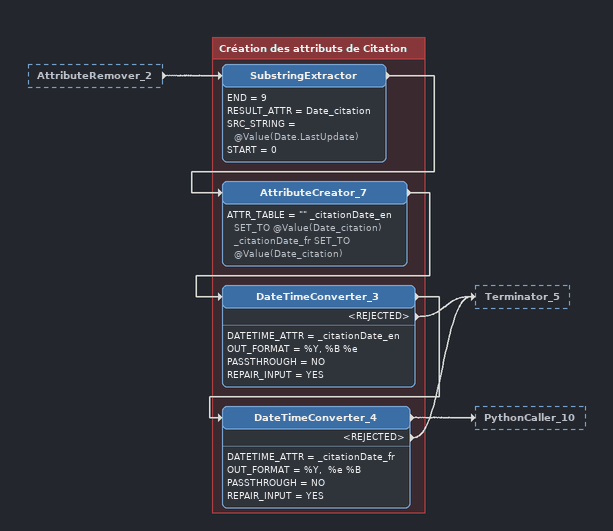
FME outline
AttributeRemover_2 [outside]
    -> SubstringExtractor

Bookmark: Création des attributs de Citation
SubstringExtractor
    END = 9
    RESULT_ATTR = Date_citation
    SRC_STRING = @Value(Date.LastUpdate)
    START = 0
    -> AttributeCreator_7
AttributeCreator_7
    ATTR_TABLE = "" _citationDate_en SET_TO @Value(Date_citation)  _citationDate_fr SET_TO @Value(Date_citation)
    -> DateTimeConverter_3
DateTimeConverter_3
    DATETIME_ATTR = _citationDate_en
    OUT_FORMAT = %Y, %B %e
    PASSTHROUGH = NO
    REPAIR_INPUT = YES
    -> DateTimeConverter_4
    <REJECTED> -> Terminator_5
DateTimeConverter_4
    DATETIME_ATTR = _citationDate_fr
    OUT_FORMAT = %Y,  %e %B
    PASSTHROUGH = NO
    REPAIR_INPUT = YES
    -> PythonCaller_10
    <REJECTED> -> Terminator_5
